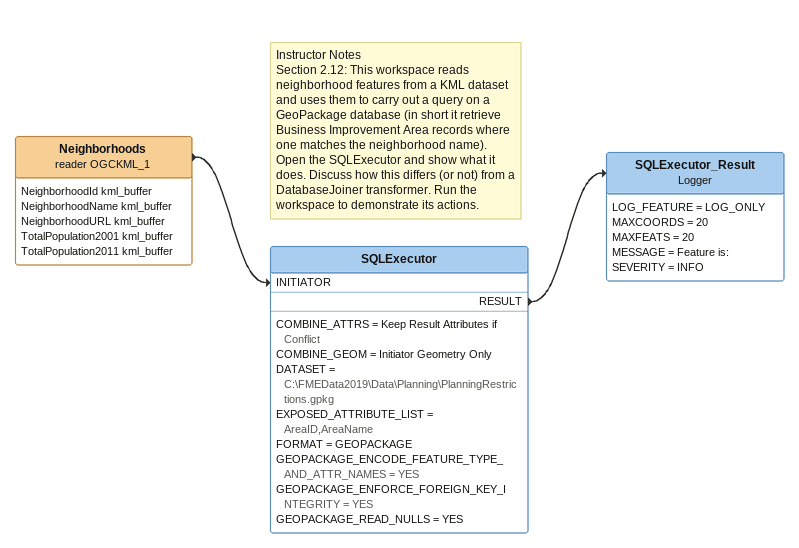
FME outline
Neighborhoods (reader OGCKML_1)
    attributes: NeighborhoodId kml_buffer, NeighborhoodName kml_buffer, NeighborhoodURL kml_buffer, TotalPopulation2001 kml_buffer, TotalPopulation2011 kml_buffer
    -> SQLExecutor [INITIATOR]
Note: Instructor Notes / Section 2.12: This workspace reads neighborhood features from a KML dataset and uses them to carry out a query on a GeoPackage database (in short it retrieve Business Improvement Area records where one matches the neighborhood name). / Open the SQLExecutor and show what it does. Discuss how this differs (or not) from a DatabaseJoiner transformer. Run the workspace to demonstrate its actions.
SQLExecutor
    COMBINE_ATTRS = Keep Result Attributes if Conflict
    COMBINE_GEOM = Initiator Geometry Only
    DATASET = C:\FMEData2019\Data\Planning\PlanningRestrictions.gpkg
    EXPOSED_ATTRIBUTE_LIST = AreaID,AreaName
    FORMAT = GEOPACKAGE
    GEOPACKAGE_ENCODE_FEATURE_TYPE_AND_ATTR_NAMES = YES
    GEOPACKAGE_ENFORCE_FOREIGN_KEY_INTEGRITY = YES
    GEOPACKAGE_READ_NULLS = YES
    RESULT -> SQLExecutor_Result
SQLExecutor_Result: Logger
    LOG_FEATURE = LOG_ONLY
    MAXCOORDS = 20
    MAXFEATS = 20
    MESSAGE = Feature is:
    SEVERITY = INFO
